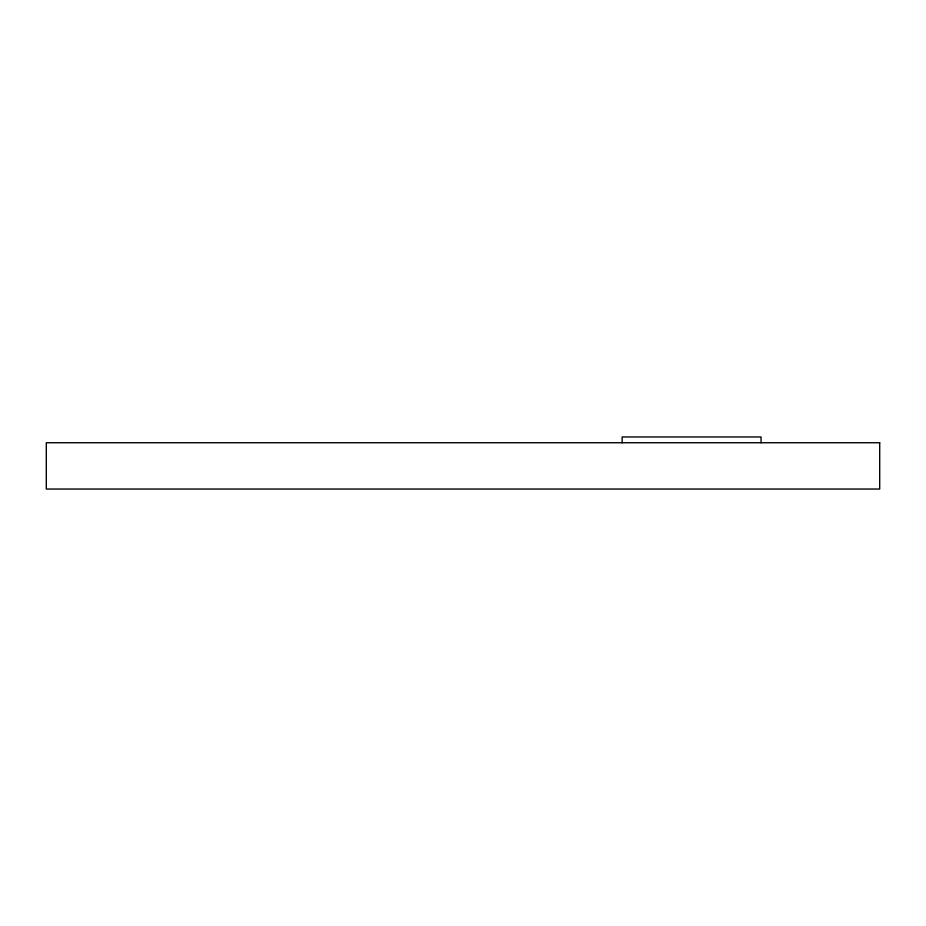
<?xml version="1.0" encoding="UTF-8"?>
<svg xmlns="http://www.w3.org/2000/svg" width="926" height="926" viewBox="0 0 926 926"><rect width="100%" height="100%" fill="white"/><g stroke="black" fill="none" stroke-linecap="round" stroke-linejoin="round"><path stroke-width="1.39" d="M761.056 442.744L761.056 436.956L622.156 436.956L622.156 442.744M879.7 442.744L46.3 442.744L46.3 489.044L879.7 489.044L879.7 442.744"/></g></svg>
